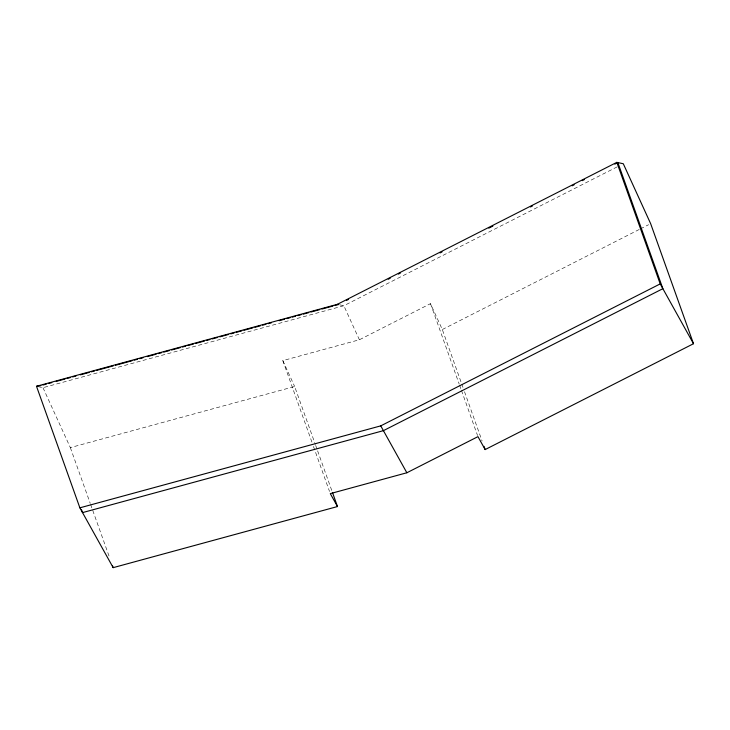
<?xml version="1.0" encoding="UTF-8"?>
<svg xmlns="http://www.w3.org/2000/svg" width="730" height="730" viewBox="0 0 730 730"><rect width="100%" height="100%" fill="white"/><g stroke="black" fill="none" stroke-linecap="round" stroke-linejoin="round"><path stroke-width="0.55" stroke-dasharray="3.65 2.74" d="M617.206 166.86L343.848 305.733L42.979 387.685L37.54 386.508M311.929 442.134L282.829 360.62L359.388 339.769L430.49 303.643L442.316 329.531L461.433 383.113M442.316 329.531L639.48 229.357M640.493 228.846L648.623 224.712M42.979 387.685L70.335 447.609L294.655 386.508L315.305 444.378M339.496 304.784L343.848 305.733L359.388 339.769M282.829 360.62L294.655 386.508M461.816 384.19L462.966 387.402M464.499 391.691L482.092 440.993M430.49 303.643L459.207 384.089M459.59 385.157L461.114 389.446M461.497 390.523L477.575 435.573M315.688 445.455L317.221 449.744M317.605 450.812L332.141 491.536M313.453 446.431L329.531 491.473M70.335 447.609L90.228 503.344M90.602 504.412L109.728 558.003"/><path stroke-width="1.09" d="M337.37 304.328L616.823 162.352L623.301 163.757L650.658 223.681L693.5 343.721L485.149 449.57L477.958 436.64L406.856 472.766L330.298 493.626L337.488 506.547L113.177 567.648L79.871 507.824L36.5 386.279L337.37 304.328L338.41 304.556L335.116 305.45M346.54 300.422L348.575 299.391M388.205 279.252L390.231 278.221M398.361 274.097L400.396 273.057M440.026 252.927L442.061 251.896M488.808 228.143L492.869 226.081M530.473 206.973L532.498 205.942M572.137 185.812L574.163 184.781M582.294 180.648L584.328 179.617M614.815 164.131L617.863 162.58L662.867 288.678L383.414 430.654L82.536 512.606L81.395 509.403M79.871 507.824L380.75 425.864L660.203 283.897L616.823 162.352M40.834 385.613L36.5 386.279M43.024 385.011L46.319 384.117M48.518 383.515L51.812 382.62M56.201 381.425L64.988 379.025M67.187 378.432L70.481 377.538M72.671 376.935L75.966 376.041M80.364 374.846L89.142 372.446M91.341 371.853L94.635 370.95M96.835 370.356L113.305 365.867M115.495 365.274L131.975 360.784M134.165 360.182L137.459 359.288M139.658 358.695L142.952 357.791M147.341 356.596L156.129 354.205M158.328 353.603L161.622 352.709M163.812 352.106L169.305 350.619M171.504 350.017L180.283 347.626M182.482 347.024L185.776 346.13M187.975 345.527L193.459 344.031M195.658 343.438L204.446 341.047M206.636 340.445L209.93 339.55M212.129 338.948L217.622 337.452M219.821 336.858L228.6 334.459M230.799 333.865L234.093 332.971M236.292 332.369L241.776 330.873M243.975 330.279L252.762 327.88M254.952 327.286L260.446 325.79M262.645 325.188L265.939 324.293M268.129 323.691L271.423 322.797M279.115 320.707L284.6 319.211M286.799 318.608L290.093 317.714M292.292 317.112L295.586 316.218M297.776 315.615L301.07 314.721M303.269 314.128L308.763 312.632M310.953 312.029L319.74 309.639M321.939 309.036L332.916 306.043M660.203 283.897L693.5 343.721M380.75 425.864L406.856 472.766M484.008 446.349L485.149 449.57M332.515 492.613L337.488 506.547M112.411 565.504L113.177 567.648"/></g></svg>
